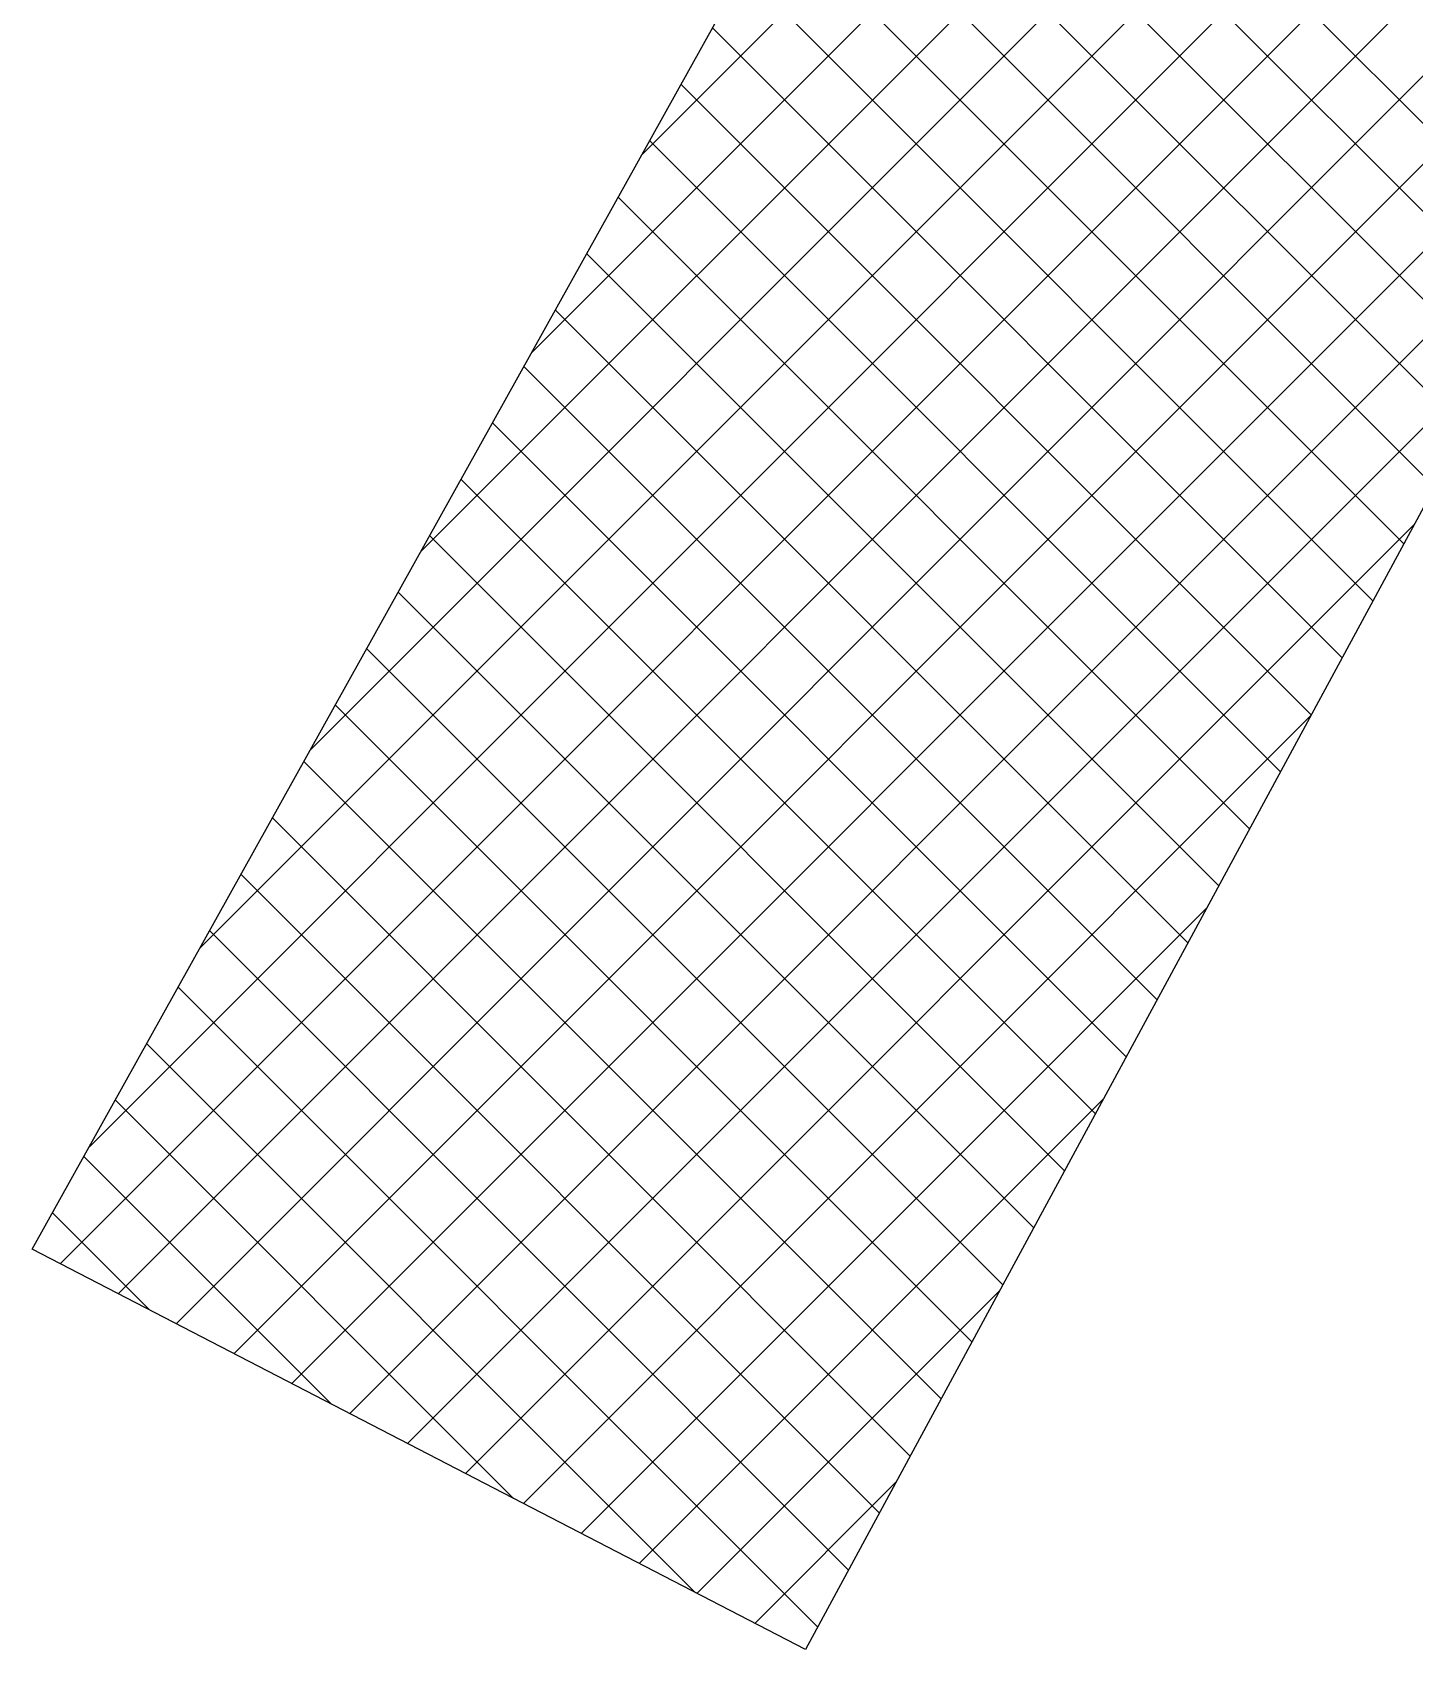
# Model space of a CAD drawing. Header units: metres. Extents: x 267365 to 277461, y 2088854 to 2108025.
# Drawn here: x 270895.9 to 270966.5, y 2092015.2 to 2092097.8 of the extents above; entities that cross this region are included whole.
import ezdxf

# ---------------------------------------------------------------- set-up
doc = ezdxf.new("R2010")
doc.units = ezdxf.units.M
doc.layers.add('HARBOUR', color=1, linetype='Continuous')

msp = doc.modelspace()

# ---------------------------------------------------------------- linework, layer by layer
at = {"layer": 'HARBOUR'}
for p, q in [((271103.308, 2092325.443), (270935.405, 2092015.159)), ((271103.308, 2092325.443), (270935.405, 2092015.159)), ((270895.878, 2092035.617), (271051.801, 2092315.444)), ((270895.878, 2092035.617), (271051.801, 2092315.444)), ((270935.405, 2092015.159), (270895.878, 2092035.617)), ((270935.405, 2092015.159), (270895.878, 2092035.617))]:
    msp.add_line(p, q, dxfattribs=at)
at = {"layer": 'HARBOUR', "linetype": 'Continuous'}
for p, q in [((270927.051, 2092091.562), (271035.354, 2092199.865)), ((270927.051, 2092091.562), (271035.354, 2092199.865)), ((270921.401, 2092081.421), (271030.059, 2092190.08)), ((270921.401, 2092081.421), (271030.059, 2092190.08)), ((270915.75, 2092071.281), (271024.764, 2092180.294)), ((270915.75, 2092071.281), (271024.764, 2092180.294)), ((270910.1, 2092061.14), (271019.469, 2092170.509)), ((270910.1, 2092061.14), (271019.469, 2092170.509)), ((270904.449, 2092050.999), (271014.174, 2092160.724)), ((270904.449, 2092050.999), (271014.174, 2092160.724)), ((270898.799, 2092040.859), (271008.879, 2092150.939)), ((270898.799, 2092040.859), (271008.879, 2092150.939)), ((270897.308, 2092034.878), (271003.584, 2092141.154)), ((270897.308, 2092034.878), (271003.584, 2092141.154)), ((270900.267, 2092033.346), (270998.289, 2092131.369)), ((270900.267, 2092033.346), (270998.289, 2092131.369)), ((270903.225, 2092031.815), (270992.995, 2092121.584)), ((270903.225, 2092031.815), (270992.995, 2092121.584)), ((270973.868, 2092086.238), (270941.898, 2092118.207)), ((270973.868, 2092086.238), (270941.898, 2092118.207)), ((270972.291, 2092083.324), (270940.292, 2092115.324)), ((270972.291, 2092083.324), (270940.292, 2092115.324)), ((270970.715, 2092080.411), (270938.685, 2092112.44)), ((270970.715, 2092080.411), (270938.685, 2092112.44)), ((270906.184, 2092030.283), (270987.7, 2092111.799)), ((270906.184, 2092030.283), (270987.7, 2092111.799)), ((270969.138, 2092077.497), (270937.078, 2092109.557)), ((270969.138, 2092077.497), (270937.078, 2092109.557)), ((270967.561, 2092074.584), (270935.472, 2092106.673)), ((270967.561, 2092074.584), (270935.472, 2092106.673)), ((270965.985, 2092071.67), (270933.865, 2092103.79)), ((270965.985, 2092071.67), (270933.865, 2092103.79)), ((270909.143, 2092028.752), (270982.405, 2092102.014)), ((270909.143, 2092028.752), (270982.405, 2092102.014)), ((270964.408, 2092068.757), (270932.258, 2092100.907)), ((270964.408, 2092068.757), (270932.258, 2092100.907)), ((270962.832, 2092065.843), (270930.652, 2092098.023)), ((270962.832, 2092065.843), (270930.652, 2092098.023)), ((270961.255, 2092062.929), (270929.045, 2092095.14)), ((270961.255, 2092062.929), (270929.045, 2092095.14)), ((270912.102, 2092027.221), (270977.11, 2092092.229)), ((270912.102, 2092027.221), (270977.11, 2092092.229)), ((270959.678, 2092060.016), (270927.438, 2092092.256)), ((270959.678, 2092060.016), (270927.438, 2092092.256)), ((270958.102, 2092057.102), (270925.832, 2092089.373)), ((270958.102, 2092057.102), (270925.832, 2092089.373)), ((270956.525, 2092054.189), (270924.225, 2092086.489)), ((270956.525, 2092054.189), (270924.225, 2092086.489)), ((270954.949, 2092051.275), (270922.618, 2092083.606)), ((270954.949, 2092051.275), (270922.618, 2092083.606)), ((270915.06, 2092025.689), (270971.815, 2092082.444)), ((270915.06, 2092025.689), (270971.815, 2092082.444)), ((270953.372, 2092048.362), (270921.011, 2092080.722)), ((270953.372, 2092048.362), (270921.011, 2092080.722)), ((270951.796, 2092045.448), (270919.405, 2092077.839)), ((270951.796, 2092045.448), (270919.405, 2092077.839)), ((270950.219, 2092042.535), (270917.798, 2092074.956)), ((270950.219, 2092042.535), (270917.798, 2092074.956)), ((270918.019, 2092024.158), (270966.52, 2092072.659)), ((270918.019, 2092024.158), (270966.52, 2092072.659)), ((270948.642, 2092039.621), (270916.191, 2092072.072)), ((270948.642, 2092039.621), (270916.191, 2092072.072)), ((270947.066, 2092036.708), (270914.585, 2092069.189)), ((270947.066, 2092036.708), (270914.585, 2092069.189)), ((270945.489, 2092033.794), (270912.978, 2092066.305)), ((270945.489, 2092033.794), (270912.978, 2092066.305)), ((270943.913, 2092030.881), (270911.371, 2092063.422)), ((270943.913, 2092030.881), (270911.371, 2092063.422)), ((270920.978, 2092022.626), (270961.225, 2092062.873)), ((270920.978, 2092022.626), (270961.225, 2092062.873)), ((270942.336, 2092027.967), (270909.765, 2092060.538)), ((270942.336, 2092027.967), (270909.765, 2092060.538)), ((270940.759, 2092025.053), (270908.158, 2092057.655)), ((270940.759, 2092025.053), (270908.158, 2092057.655)), ((270939.183, 2092022.14), (270906.551, 2092054.771)), ((270939.183, 2092022.14), (270906.551, 2092054.771)), ((270923.936, 2092021.095), (270955.93, 2092053.088)), ((270923.936, 2092021.095), (270955.93, 2092053.088)), ((270937.606, 2092019.226), (270904.945, 2092051.888)), ((270937.606, 2092019.226), (270904.945, 2092051.888)), ((270936.03, 2092016.313), (270903.338, 2092049.005)), ((270936.03, 2092016.313), (270903.338, 2092049.005)), ((270929.784, 2092018.068), (270901.731, 2092046.121)), ((270929.784, 2092018.068), (270901.731, 2092046.121)), ((270920.476, 2092022.886), (270900.125, 2092043.238)), ((270920.476, 2092022.886), (270900.125, 2092043.238)), ((270926.895, 2092019.564), (270950.635, 2092043.303)), ((270926.895, 2092019.564), (270950.635, 2092043.303)), ((270911.169, 2092027.703), (270898.518, 2092040.354)), ((270911.169, 2092027.703), (270898.518, 2092040.354)), ((270901.861, 2092032.521), (270896.911, 2092037.471)), ((270901.861, 2092032.521), (270896.911, 2092037.471)), ((270929.854, 2092018.032), (270945.34, 2092033.518)), ((270929.854, 2092018.032), (270945.34, 2092033.518)), ((270932.813, 2092016.501), (270940.045, 2092023.733)), ((270932.813, 2092016.501), (270940.045, 2092023.733))]:
    msp.add_line(p, q, dxfattribs=at)

doc.saveas('drawing.dxf')
